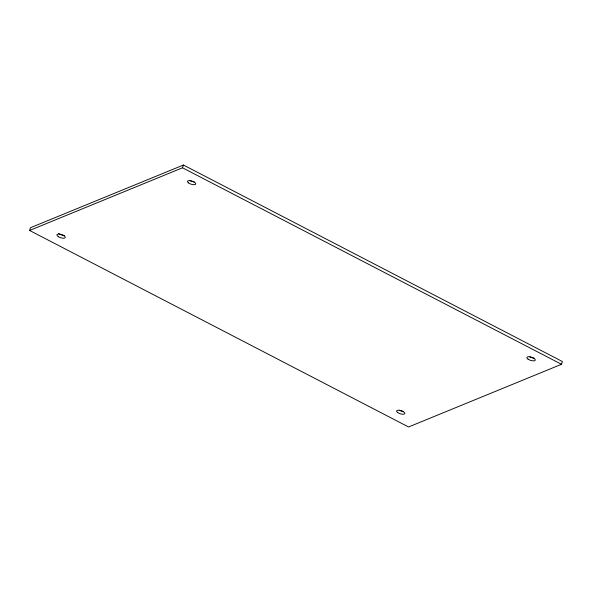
<?xml version="1.0" encoding="UTF-8"?>
<svg xmlns="http://www.w3.org/2000/svg" width="592" height="592" viewBox="0 0 592 592"><rect width="100%" height="100%" fill="white"/><g stroke="black" fill="none" stroke-linecap="round" stroke-linejoin="round"><path stroke-width="0.89" d="M29.6 230.466L30.503 227.705L183.424 165.02L562.4 361.534L561.497 364.295L408.576 426.98L29.6 230.466L182.521 167.788L183.424 165.02M182.521 167.788L561.497 364.295M64.306 235.461A4.373 1.628 18.2 0 1 58.512 233.352M194.206 181.914A4.329 1.613 18.2 0 1 190.076 180.59M403.566 411.477A4.307 1.606 18.2 0 1 399.445 410.278M534.051 358.101A4.418 1.65 18.2 0 1 529.818 356.902M58.312 236.652A4.373 1.628 18.2 0 0 65.201 237.644A4.373 1.628 18.2 0 0 59.799 234.173A4.373 1.628 18.2 0 0 58.312 236.652M188.389 182.832A4.329 1.613 18.2 0 0 195.478 184.349A4.329 1.613 18.2 0 0 190.964 180.819A4.329 1.613 18.2 0 0 188.389 182.832M397.706 412.535A4.307 1.606 18.2 0 0 404.662 413.801A4.307 1.606 18.2 0 0 399.763 410.323A4.307 1.606 18.2 0 0 397.706 412.535M528.042 359.152A4.418 1.65 18.2 0 0 535.138 360.38A4.418 1.65 18.2 0 0 530.01 356.828A4.418 1.65 18.2 0 0 528.042 359.152"/></g></svg>
